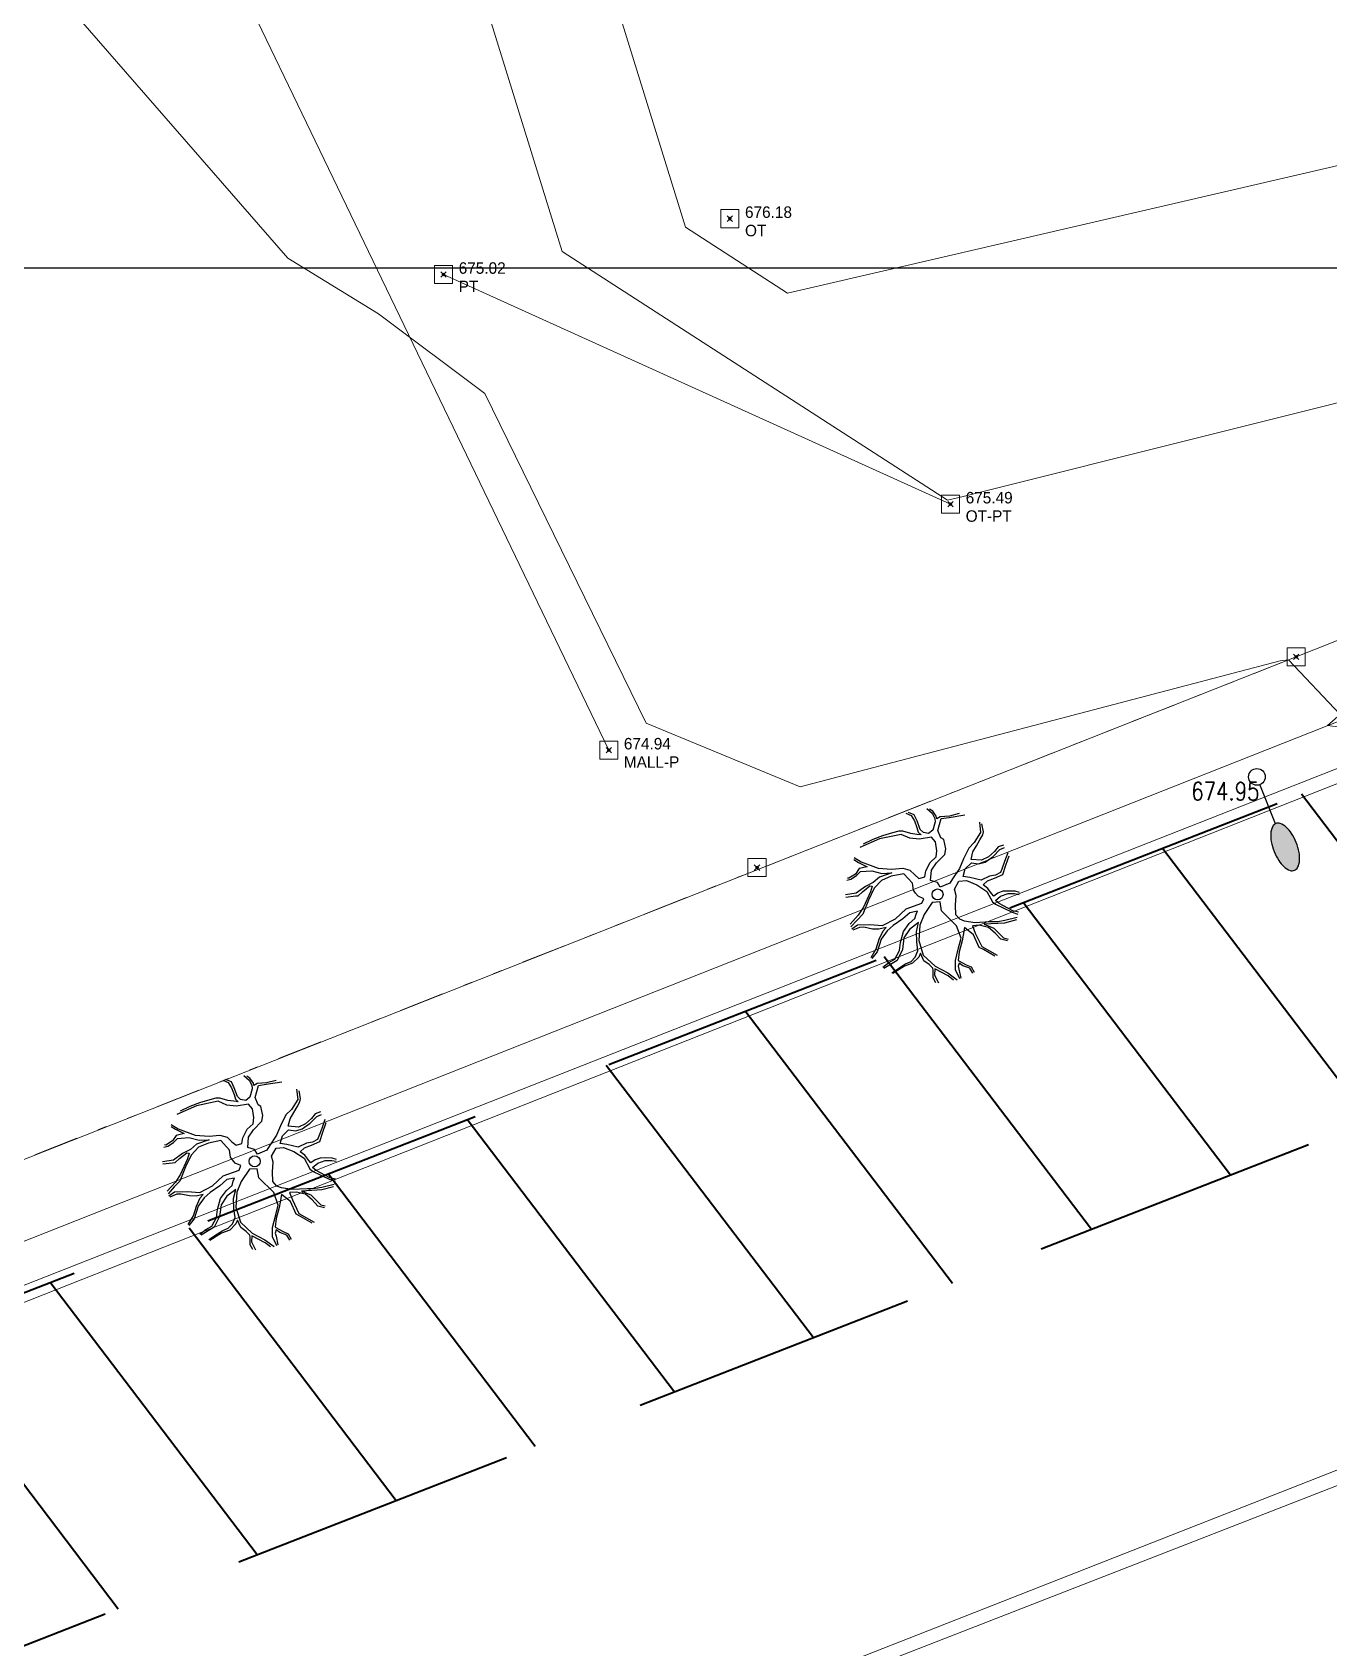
# Model space of a CAD drawing. Extents: x 350769 to 354978, y 6304672 to 6307963.
# Drawn here: x 352426.24 to 352440.58, y 6305384.74 to 6305402.61 of the extents above; entities that cross this region are included whole.
import ezdxf

# ---------------------------------------------------------------- set-up
doc = ezdxf.new("R2010")
doc.units = 0
doc.header["$PDMODE"] = 35
doc.header["$PDSIZE"] = 0.03
for name, pattern in [('4.0 - LO RECABARREN - DESNIVEL NUEVO$0$HIDDEN', [0.375, 0.25, -0.125]), ('CONTINUOS', [0]), ('DASHED', [19.05, 12.7, -6.35]), ('DIVIDE', [1.25, 0.5, -0.25, 0, -0.25, 0, -0.25])]:
    doc.linetypes.add(name, pattern=pattern)
doc.layers.get('0').update_dxf_attribs({"linetype": 'CONTINUOUS'})
for name, color, linetype in [('00-S2_ALL AREA APORTANTES', 150, 'CONTINUOUS'), ('1-CERCO MALLA', 252, 'MALLA_LINE'), ('1-coordenadas', 8, 'CONTINUOUS'), ('1-LINEA DE CIERRO', 7, 'DIVIDE'), ('1-PAVIMENTO', 161, 'CONTINUOUS'), ('1-SOLERA', 212, 'CONTINUOUS'), ('1-VEREDA', 251, 'CONTINUOUS'), ('2-ACHURADO PAVIMENTO HORMIGON 3', 8, 'CONTINUOUS'), ('3-TALUD', 252, 'DASHED'), ('C-TINN', 5, 'CONTINUOUS'), ('C-TOPO-MAJR', 9, 'CONTINUOUS'), ('C-TOPO-MINR', 8, 'CONTINUOUS'), ('COTA-BLOCK', 4, 'CONTINUOUS'), ('V-NODE DIC 2005', 4, 'CONTINUOUS'), ('V-NODE-TEXT DIC 2005', 2, 'CONTINUOUS'), ('Z-ARB', 253, 'CONTINUOUS'), ('Z-LUM', 253, 'CONTINUOUS')]:
    doc.layers.add(name, color=color, linetype=linetype)
doc.layers.add('0_ASD_TOPOGRAFIA_ELEMENTOS', color=9, linetype='CONTINUOS', lineweight=5, true_color=0xbdbdbd)
doc.styles.add('ROMANS', font='romans.shx', dxfattribs={"width": 0.65})
doc.linetypes.add('MALLA_LINE', pattern='A,0.5,-0.2,["MLL",STANDARD,S=0.1,R=0,X=-0.1,Y=-0.05],-0.25', length=0.95)

# ---------------------------------------------------------------- blocks, each defined once
blk = doc.blocks.new('COORDENADAS')
at = {"layer": '1-coordenadas'}
blk.add_line((20, -800.625), (1420, -800.625), dxfattribs=at)
blk = doc.blocks.new('*U1327')
at = {"color": 0, "linetype": 'ByBlock', "lineweight": -2, "transparency": 16777216}
blk.add_point((0, 0), dxfattribs=at)
blk = doc.blocks.new('*U3448', base_point=(352432.688, 6305394.587))
at = {"layer": 'V-NODE-TEXT DIC 2005', "linetype": 'ByBlock', "char_height": 0.127}
for s, insert, attachment_point in [('674.94', (352432.855, 6305394.658), 4), ('MALL-P', (352432.855, 6305394.519), 1)]:
    blk.add_mtext(s, dxfattribs=dict(at, insert=insert, attachment_point=attachment_point))
blk = doc.blocks.new('*U3449', base_point=(352432.688, 6305394.587))
at = {"layer": 'V-NODE-TEXT DIC 2005', "color": 2, "lineweight": -2}
blk.add_blockref('*U3448', (352432.688, 6305394.587), dxfattribs=at)
blk = doc.blocks.new('*U3270', base_point=(352434.028, 6305400.467))
at = {"layer": 'V-NODE-TEXT DIC 2005', "linetype": 'ByBlock', "char_height": 0.127}
for s, insert, attachment_point in [('676.18', (352434.195, 6305400.538), 4), ('OT', (352434.195, 6305400.399), 1)]:
    blk.add_mtext(s, dxfattribs=dict(at, insert=insert, attachment_point=attachment_point))
blk = doc.blocks.new('*U3271', base_point=(352434.028, 6305400.467))
at = {"layer": 'V-NODE-TEXT DIC 2005', "color": 2, "lineweight": -2}
blk.add_blockref('*U3270', (352434.028, 6305400.467), dxfattribs=at)
blk = doc.blocks.new('*U3264', base_point=(352436.469, 6305397.309))
at = {"layer": 'V-NODE-TEXT DIC 2005', "linetype": 'ByBlock', "char_height": 0.127}
for s, insert, attachment_point in [('675.49', (352436.636, 6305397.38), 4), ('OT-PT', (352436.636, 6305397.241), 1)]:
    blk.add_mtext(s, dxfattribs=dict(at, insert=insert, attachment_point=attachment_point))
blk = doc.blocks.new('*U3265', base_point=(352436.469, 6305397.309))
at = {"layer": 'V-NODE-TEXT DIC 2005', "color": 2, "lineweight": -2}
blk.add_blockref('*U3264', (352436.469, 6305397.309), dxfattribs=at)
blk = doc.blocks.new('*U3188', base_point=(352430.861, 6305399.848))
at = {"layer": 'V-NODE-TEXT DIC 2005', "linetype": 'ByBlock', "char_height": 0.127}
for s, insert, attachment_point in [('675.02', (352431.028, 6305399.919), 4), ('PT', (352431.028, 6305399.78), 1)]:
    blk.add_mtext(s, dxfattribs=dict(at, insert=insert, attachment_point=attachment_point))
blk = doc.blocks.new('*U3189', base_point=(352430.861, 6305399.848))
at = {"layer": 'V-NODE-TEXT DIC 2005', "color": 2, "lineweight": -2}
blk.add_blockref('*U3188', (352430.861, 6305399.848), dxfattribs=at)
blk = doc.blocks.new('LUM')
blk.add_hatch(color=256).paths.add_polyline_path([(0.32, 2.09, 0.048714), (0.293, 2.371, 0.062489), (0.224, 2.581, 0.102974), (0.101, 2.743, 0.180941), (-0.01, 2.784, 0.180941), (-0.121, 2.743, 0.102974), (-0.244, 2.581, 0.062489), (-0.313, 2.371, 0.048714), (-0.341, 2.09, 0.048714), (-0.313, 1.808, 0.062489), (-0.244, 1.599, 0.102974), (-0.121, 1.437, 0.180941), (-0.01, 1.395, 0.180941), (0.101, 1.437, 0.102974), (0.224, 1.599, 0.062489), (0.293, 1.808, 0.048714)])
at = {"layer": 'Z-LUM'}
blk.add_lwpolyline([(-0.341, 2.09, 0.048714), (-0.313, 1.808, 0.062489), (-0.244, 1.599, 0.102974), (-0.121, 1.437, 0.180941), (-0.01, 1.395, 0.180941), (0.101, 1.437, 0.102974), (0.224, 1.599, 0.062489), (0.293, 1.808, 0.048714), (0.32, 2.09, 0.048714), (0.293, 2.371, 0.062489), (0.224, 2.581, 0.102974), (0.101, 2.743, 0.180941), (-0.01, 2.784, 0.180941), (-0.121, 2.743, 0.102974), (-0.244, 2.581, 0.062489), (-0.313, 2.371, 0.048714)], format="xyb", close=True, dxfattribs=at)
blk.add_lwpolyline([(0.006, 1.395), (0.006, 0.23)], dxfattribs=at)
blk.add_circle((0, 0), 0.23, dxfattribs=at)
blk = doc.blocks.new('ARB')
at = {"layer": 'Z-ARB', "linetype": 'Continuous'}
for p, q in [((-0.702, 1.798), (-0.583, 1.746)), ((-0.515, 1.763), (-0.643, 1.81)), ((-0.239, 1.899), (-0.12, 1.8)), ((-0.104, 1.843), (-0.176, 1.887)), ((-0.12, 1.8), (-0.061, 1.684)), ((-0.028, 1.73), (-0.104, 1.843)), ((0.476, 1.792), (0.263, 1.735)), ((-0.583, 1.746), (-0.509, 1.626)), ((-0.451, 1.63), (-0.515, 1.763)), ((-0.509, 1.626), (-0.456, 1.48)), ((-0.456, 1.48), (-0.427, 1.377)), ((-0.383, 1.436), (-0.451, 1.63)), ((-0.315, 1.371), (-0.383, 1.436)), ((-0.052, 1.607), (-0.104, 1.421)), ((-0.061, 1.684), (-0.052, 1.607)), ((-0.015, 1.675), (-0.028, 1.73)), ((0.059, 1.721), (-0.015, 1.675)), ((0.008, 1.414), (0.083, 1.679)), ((0.263, 1.735), (0.059, 1.721)), ((0.083, 1.679), (0.258, 1.706)), ((0.258, 1.706), (0.603, 1.763)), ((0.925, 1.599), (0.953, 1.37)), ((1.013, 1.388), (0.981, 1.56)), ((-1.286, 1.232), (-1.718, 1.038)), ((-1.435, 1.215), (-1.648, 1.112)), ((-1.218, 1.294), (-1.435, 1.215)), ((-0.807, 1.329), (-1.286, 1.232)), ((-0.994, 1.364), (-1.218, 1.294)), ((-0.859, 1.399), (-0.994, 1.364)), ((-0.77, 1.397), (-0.859, 1.399)), ((-0.613, 1.246), (-0.807, 1.329)), ((-0.594, 1.348), (-0.77, 1.397)), ((-0.408, 1.222), (-0.613, 1.246)), ((-0.46, 1.33), (-0.594, 1.348)), ((-0.365, 1.32), (-0.46, 1.33)), ((-0.427, 1.377), (-0.365, 1.32)), ((-0.133, 1.268), (-0.408, 1.222)), ((-0.198, 1.348), (-0.315, 1.371)), ((-0.104, 1.421), (-0.198, 1.348)), ((-0.048, 1.161), (-0.133, 1.268)), ((-0.02, 0.968), (-0.048, 1.161)), ((0.074, 1.251), (0.008, 1.414)), ((0.14, 1.216), (0.074, 1.251)), ((0.182, 1.012), (0.14, 1.216)), ((0.813, 1.148), (0.693, 1.027)), ((0.782, 0.943), (0.864, 1.078)), ((0.953, 1.37), (0.813, 1.148)), ((0.864, 1.078), (0.938, 1.207)), ((0.938, 1.207), (0.999, 1.316)), ((0.999, 1.316), (1.013, 1.388)), ((1.457, 1.093), (1.337, 1.055)), ((-1.85, 0.774), (-1.749, 0.71)), ((-1.845, 0.817), (-1.69, 0.721)), ((-1.69, 0.721), (-1.313, 0.581)), ((-0.167, 0.709), (-0.03, 0.834)), ((-0.03, 0.834), (-0.02, 0.968)), ((-0.024, 0.697), (0.158, 0.888)), ((0.158, 0.888), (0.182, 1.012)), ((0.575, 0.786), (0.486, 0.577)), ((0.693, 1.027), (0.575, 0.786)), ((0.743, 0.777), (0.782, 0.943)), ((0.973, 0.756), (0.743, 0.777)), ((0.909, 0.677), (1.054, 0.717)), ((1.125, 0.832), (0.973, 0.756)), ((1.054, 0.717), (1.231, 0.842)), ((1.26, 0.95), (1.125, 0.832)), ((1.231, 0.842), (1.374, 0.996)), ((1.337, 1.055), (1.26, 0.95)), ((1.374, 0.996), (1.478, 1.036)), ((1.484, 0.726), (1.419, 0.557)), ((1.554, 0.924), (1.484, 0.726)), ((1.509, 0.646), (1.582, 0.858)), ((-1.962, 0.358), (-1.993, 0.364)), ((-1.815, 0.451), (-1.962, 0.358)), ((-1.918, 0.335), (-1.797, 0.417)), ((-1.735, 0.571), (-1.815, 0.451)), ((-1.797, 0.417), (-1.707, 0.506)), ((-1.749, 0.71), (-1.558, 0.613)), ((-1.558, 0.613), (-1.735, 0.571)), ((-1.707, 0.506), (-1.453, 0.525)), ((-1.453, 0.525), (-1.23, 0.467)), ((-1.287, 0.38), (-1.423, 0.263)), ((-1.313, 0.581), (-1.01, 0.561)), ((-1.01, 0.478), (-1.287, 0.38)), ((-1.024, 0.405), (-1.244, 0.312)), ((-1.23, 0.467), (-1.01, 0.478)), ((-0.747, 0.458), (-1.024, 0.405)), ((-1.01, 0.561), (-0.772, 0.583)), ((-0.772, 0.583), (-0.611, 0.538)), ((-0.553, 0.248), (-0.747, 0.458)), ((-0.611, 0.538), (-0.502, 0.434)), ((-0.502, 0.434), (-0.412, 0.356)), ((-0.412, 0.356), (-0.283, 0.392)), ((-0.283, 0.392), (-0.259, 0.523)), ((-0.259, 0.523), (-0.167, 0.709)), ((-0.154, 0.307), (-0.135, 0.537)), ((-0.135, 0.537), (-0.024, 0.697)), ((0.486, 0.577), (0.329, 0.343)), ((0.565, 0.396), (0.614, 0.568)), ((0.714, 0.375), (0.565, 0.396)), ((0.614, 0.568), (0.752, 0.7)), ((0.961, 0.313), (0.714, 0.375)), ((0.752, 0.7), (0.909, 0.677)), ((1.148, 0.406), (0.961, 0.313)), ((1.104, 0.301), (1.261, 0.361)), ((1.281, 0.425), (1.148, 0.406)), ((1.261, 0.361), (1.445, 0.439)), ((1.39, 0.487), (1.281, 0.425)), ((1.419, 0.557), (1.39, 0.487)), ((1.445, 0.439), (1.509, 0.646)), ((-1.799, 0.026), (-2.04, -0.011)), ((-2.01, 0.315), (-1.918, 0.335)), ((-1.593, 0.175), (-1.799, 0.026)), ((-1.76, -0.027), (-1.663, 0.06)), ((-1.663, 0.06), (-1.502, 0.188)), ((-1.486, 0.056), (-1.64, -0.284)), ((-1.423, 0.263), (-1.593, 0.175)), ((-1.406, 0.139), (-1.529, -0.124)), ((-1.502, 0.188), (-1.446, 0.184)), ((-1.446, 0.184), (-1.486, 0.056)), ((-1.244, 0.312), (-1.406, 0.139)), ((-0.534, 0.093), (-0.553, 0.248)), ((-0.49, 0.032), (-0.534, 0.093)), ((-0.431, -0.039), (-0.49, 0.032)), ((-0.154, 0.307), (-0.154, 0.307)), ((-0.001, 0.263), (-0.154, 0.307)), ((0.06, 0.161), (-0.001, 0.263)), ((0.271, 0.249), (0.06, 0.161)), ((0.329, 0.343), (0.271, 0.249)), ((0.374, 0.116), (0.473, 0.293)), ((0.413, -0.019), (0.374, 0.116)), ((0.473, 0.293), (0.637, 0.307)), ((0.637, 0.307), (0.87, 0.217)), ((0.87, 0.217), (1.092, 0.069)), ((1.007, 0.214), (1.104, 0.301)), ((1.112, 0.134), (1.007, 0.214)), ((1.092, 0.069), (1.217, -0.165)), ((1.196, 0.02), (1.112, 0.134)), ((1.242, -0.034), (1.196, 0.02)), ((1.335, 0.031), (1.242, -0.034)), ((1.447, 0.07), (1.335, 0.031)), ((1.394, -0.041), (1.559, 0.018)), ((1.578, 0.075), (1.447, 0.07)), ((1.559, 0.018), (1.705, 0.021)), ((1.714, 0.072), (1.578, 0.075)), ((1.705, 0.021), (1.806, 0.001)), ((1.814, 0.045), (1.714, 0.072)), ((-2.033, -0.058), (-1.818, -0.031)), ((-1.818, -0.031), (-1.76, -0.027)), ((-1.64, -0.284), (-1.754, -0.458)), ((-1.529, -0.124), (-1.653, -0.439)), ((-0.93, -0.54), (-0.694, -0.321)), ((-0.694, -0.321), (-0.346, -0.191)), ((-0.304, -0.094), (-0.431, -0.039)), ((-0.346, -0.191), (-0.304, -0.094)), ((-0.117, -0.175), (-0.297, -0.442)), ((0.055, -0.162), (-0.117, -0.175)), ((0.089, -0.365), (0.055, -0.162)), ((0.396, -0.235), (0.413, -0.019)), ((0.404, -0.447), (0.396, -0.235)), ((1.217, -0.165), (1.28, -0.215)), ((1.28, -0.132), (1.394, -0.041)), ((1.364, -0.201), (1.28, -0.132)), ((1.28, -0.215), (1.65, -0.391)), ((1.554, -0.305), (1.364, -0.201)), ((1.664, -0.363), (1.554, -0.305)), ((-1.754, -0.458), (-1.937, -0.656)), ((-1.782, -0.565), (-1.916, -0.718)), ((-1.898, -0.762), (-1.771, -0.673)), ((-1.653, -0.439), (-1.782, -0.565)), ((-1.771, -0.673), (-1.495, -0.665)), ((-1.495, -0.665), (-1.216, -0.688)), ((-1.216, -0.688), (-0.93, -0.54)), ((-0.982, -0.688), (-1.118, -0.805)), ((-0.768, -0.54), (-0.982, -0.688)), ((-0.613, -0.404), (-0.768, -0.54)), ((-0.757, -0.821), (-0.626, -0.643)), ((-0.626, -0.643), (-0.5, -0.531)), ((-0.42, -0.622), (-0.619, -0.772)), ((-0.445, -0.368), (-0.613, -0.404)), ((-0.5, -0.531), (-0.474, -0.438)), ((-0.474, -0.438), (-0.445, -0.368)), ((-0.467, -0.824), (-0.42, -0.622)), ((-0.391, -0.68), (-0.415, -1.015)), ((-0.297, -0.442), (-0.391, -0.68)), ((0.422, -0.692), (0.089, -0.365)), ((0.49, -0.547), (0.404, -0.447)), ((0.523, -0.967), (0.422, -0.692)), ((0.595, -0.589), (0.49, -0.547)), ((0.822, -0.625), (0.595, -0.589)), ((0.917, -0.681), (0.77, -0.69)), ((0.77, -0.69), (0.835, -0.854)), ((1.165, -0.608), (0.822, -0.625)), ((1.126, -0.728), (0.917, -0.681)), ((1.483, -0.631), (1.034, -0.658)), ((1.034, -0.658), (1.244, -0.743)), ((1.335, -0.602), (1.165, -0.608)), ((1.485, -0.578), (1.335, -0.602)), ((1.747, -0.56), (1.483, -0.631)), ((1.761, -0.511), (1.485, -0.578)), ((1.65, -0.391), (1.778, -0.438)), ((1.787, -0.395), (1.664, -0.363)), ((-1.724, -0.727), (-1.874, -0.789)), ((-1.635, -0.722), (-1.724, -0.727)), ((-1.441, -0.766), (-1.635, -0.722)), ((-1.297, -0.771), (-1.441, -0.766)), ((-1.355, -1.205), (-1.29, -0.991)), ((-1.25, -0.991), (-1.335, -1.269)), ((-1.136, -0.734), (-1.297, -0.771)), ((-1.29, -0.991), (-1.206, -0.803)), ((-1.118, -0.805), (-1.25, -0.991)), ((-1.206, -0.803), (-1.136, -0.734)), ((-0.845, -1.241), (-0.82, -1.065)), ((-0.82, -1.065), (-0.757, -0.821)), ((-0.743, -0.959), (-0.776, -1.217)), ((-0.619, -0.772), (-0.743, -0.959)), ((-0.462, -1.051), (-0.467, -0.824)), ((-0.434, -1.244), (-0.462, -1.051)), ((-0.415, -1.015), (-0.316, -1.342)), ((0.466, -1.183), (0.523, -0.967)), ((0.544, -1.024), (0.474, -1.267)), ((0.568, -0.901), (0.544, -1.024)), ((0.592, -0.732), (0.568, -0.901)), ((0.796, -0.891), (0.592, -0.732)), ((0.92, -1.171), (0.796, -0.891)), ((0.835, -0.854), (0.98, -1.153)), ((1.271, -0.854), (1.126, -0.728)), ((1.244, -0.743), (1.461, -0.958)), ((1.398, -0.991), (1.271, -0.854)), ((1.545, -1.027), (1.398, -0.991)), ((1.461, -0.958), (1.561, -0.985)), ((-1.472, -1.393), (-1.355, -1.205)), ((-1.335, -1.269), (-1.453, -1.419)), ((-0.947, -1.433), (-0.845, -1.241)), ((-0.776, -1.217), (-0.895, -1.458)), ((-0.584, -1.48), (-0.493, -1.384)), ((-0.413, -1.384), (-0.552, -1.523)), ((-0.493, -1.384), (-0.434, -1.244)), ((-0.38, -1.3), (-0.413, -1.384)), ((-0.307, -1.465), (-0.38, -1.3)), ((-0.316, -1.342), (-0.056, -1.588)), ((0.396, -1.463), (0.466, -1.183)), ((0.474, -1.267), (0.453, -1.459)), ((1.016, -1.22), (0.92, -1.171)), ((0.98, -1.153), (1.315, -1.345)), ((1.27, -1.366), (1.016, -1.22)), ((-1.214, -1.608), (-1.082, -1.505)), ((-0.895, -1.458), (-1.187, -1.636)), ((-1.082, -1.505), (-0.947, -1.433)), ((-1.011, -1.73), (-0.881, -1.642)), ((-0.734, -1.587), (-0.991, -1.749)), ((-0.881, -1.642), (-0.707, -1.532)), ((-0.552, -1.523), (-0.734, -1.587)), ((-0.707, -1.532), (-0.584, -1.48)), ((-0.185, -1.548), (-0.307, -1.465)), ((-0.104, -1.631), (-0.185, -1.548)), ((-0.097, -1.678), (-0.104, -1.631)), ((-0.096, -1.844), (-0.097, -1.678)), ((-0.059, -1.648), (-0.068, -1.782)), ((-0.068, -1.782), (0.019, -1.957)), ((0.235, -1.802), (-0.059, -1.648)), ((-0.056, -1.588), (0.224, -1.732)), ((0.224, -1.732), (0.433, -1.885)), ((0.397, -1.667), (0.396, -1.463)), ((0.49, -1.868), (0.397, -1.667)), ((0.453, -1.459), (0.629, -1.553)), ((0.475, -1.516), (0.453, -1.587)), ((0.453, -1.587), (0.473, -1.651)), ((0.473, -1.651), (0.516, -1.848)), ((0.56, -1.577), (0.475, -1.516)), ((0.712, -1.629), (0.56, -1.577)), ((0.629, -1.553), (0.741, -1.604)), ((0.779, -1.74), (0.712, -1.629)), ((0.741, -1.604), (0.807, -1.722)), ((-0.037, -1.953), (-0.096, -1.844)), ((0.354, -1.892), (0.235, -1.802))]:
    blk.add_line(p, q, dxfattribs=at)
at = {"layer": 'Z-ARB'}
blk.add_circle((0, 0), 0.122, dxfattribs=at)
blk = doc.blocks.new('TOPOGRAFIA')
at = {"layer": '1-CERCO MALLA', "color": 9, "lineweight": 0, "true_color": 0xbdbdbd, "flags": 128}
blk.add_lwpolyline([(390432.619, 6302394.666), (390425.333, 6302409.78), (390421.634, 6302414.848), (390417.711, 6302419.763), (390414.985, 6302423.067), (390407.652, 6302430.533), (390400.558, 6302438.056), (390394.744, 6302443.805), (390392.865, 6302445.323), (390391.186, 6302446.439)], dxfattribs=at)
at = {"layer": '1-coordenadas', "color": 9, "linetype": '4.0 - LO RECABARREN - DESNIVEL NUEVO$0$HIDDEN', "lineweight": 0, "ltscale": 50, "true_color": 0xbdbdbd}
blk.add_line((390200, 6302400), (390900, 6302400), dxfattribs=at)
at = {"layer": '1-LINEA DE CIERRO', "color": 9, "lineweight": 0, "true_color": 0xbdbdbd, "flags": 128}
blk.add_lwpolyline([(390440.222, 6302395.698), (390412.853, 6302384.893)], dxfattribs=at)
at = {"layer": '1-PAVIMENTO', "color": 9, "lineweight": 0, "true_color": 0xbdbdbd}
for points in [[(390441.522, 6302394.629), (390424.865, 6302388.053)], [(390434.206, 6302384.161), (390444.268, 6302388.116)]]:
    blk.add_lwpolyline(points, dxfattribs=at)
at = {"layer": '1-SOLERA', "color": 9, "lineweight": 0, "true_color": 0xbdbdbd, "flags": 128}
blk.add_lwpolyline([(390403.53, 6302379.873), (390413.652, 6302383.837), (390424.809, 6302388.221), (390441.437, 6302394.763)], dxfattribs=at)
blk.add_lwpolyline([(390446.39, 6302379.213, -0.109877), (390437.275, 6302378.026, -0.036817), (390427.507, 6302379.721, -0.729761), (390427.432, 6302381.36), (390434.252, 6302384.03), (390444.36, 6302387.966), (390446.39, 6302388.77)], format="xyb", dxfattribs=at)
at = {"layer": '1-VEREDA', "color": 9, "lineweight": 0, "true_color": 0xbdbdbd, "flags": 128}
for points in [[(390412.853, 6302384.893), (390424.559, 6302389.511), (390440.222, 6302395.698), (390451.638, 6302400.227), (390457.734, 6302402.476)], [(390452.609, 6302399.636), (390441.217, 6302395.194), (390424.75, 6302388.683), (390413.391, 6302384.29), (390403.432, 6302380.393), (390391.891, 6302375.853), (390380.078, 6302371.074), (390359.356, 6302362.924)]]:
    blk.add_lwpolyline(points, dxfattribs=at)
at = {"layer": '3-TALUD', "color": 9, "lineweight": 0, "true_color": 0xbdbdbd}
blk.add_lwpolyline([(390430.792, 6302399.926), (390436.399, 6302397.387)], dxfattribs=at)
at = {"layer": 'C-TINN', "color": 9, "linetype": 'Continuous', "lineweight": 0, "true_color": 0xbdbdbd}
for points, elevation in [([(390433.859, 6302400.445), (390433.859, 6302400.645), (390434.059, 6302400.645), (390434.059, 6302400.445), (390433.859, 6302400.445)], 676.18), ([(390430.692, 6302399.826), (390430.692, 6302400.026), (390430.892, 6302400.026), (390430.892, 6302399.826), (390430.692, 6302399.826)], 675.02), ([(390436.299, 6302397.287), (390436.299, 6302397.487), (390436.499, 6302397.487), (390436.499, 6302397.287), (390436.299, 6302397.287)], 675.49), ([(390440.122, 6302395.598), (390440.122, 6302395.798), (390440.322, 6302395.798), (390440.322, 6302395.598), (390440.122, 6302395.598)], 675.002), ([(390432.519, 6302394.566), (390432.519, 6302394.766), (390432.719, 6302394.766), (390432.719, 6302394.566), (390432.519, 6302394.566)], 674.94), ([(390434.159, 6302393.267), (390434.159, 6302393.467), (390434.359, 6302393.467), (390434.359, 6302393.267), (390434.159, 6302393.267)], 674.86)]:
    blk.add_lwpolyline(points, dxfattribs=dict(at, elevation=elevation))
for p in [(390433.959, 6302400.545, 676.18), (390430.792, 6302399.926, 675.02), (390436.399, 6302397.387, 675.49), (390440.222, 6302395.698, 675.002), (390432.619, 6302394.666, 674.94), (390434.259, 6302393.367, 674.86)]:
    blk.add_point(p, dxfattribs=at)
at = {"layer": 'C-TOPO-MAJR', "color": 9, "linetype": 'Continuous', "lineweight": 0, "true_color": 0xbdbdbd, "elevation": 675}
blk.add_lwpolyline([(390443.486, 6302378.506), (390444.642, 6302387.282), (390444.718, 6302387.888), (390444.807, 6302388.143), (390449.652, 6302390.173), (390452.601, 6302391.405), (390450.29, 6302392.413), (390447.882, 6302393.349), (390449.129, 6302395.629), (390449.645, 6302397.849), (390441.812, 6302394.906), (390441.621, 6302394.836), (390441.403, 6302394.829), (390440.57, 6302394.938), (390440.71, 6302395.061), (390440.138, 6302395.665), (390440.047, 6302395.655), (390434.735, 6302394.26), (390433.031, 6302394.963), (390431.249, 6302398.611), (390430.072, 6302399.492), (390429.069, 6302400.108), (390423.504, 6302406.493)], dxfattribs=at)
at = {"layer": 'C-TOPO-MINR', "color": 9, "linetype": 'Continuous', "lineweight": 0, "true_color": 0xbdbdbd}
for points, elevation in [([(390446.634, 6302400.231), (390450.488, 6302401.369), (390454.752, 6302403.272), (390452.109, 6302409.054), (390452.816, 6302412.581), (390450.86, 6302419.271), (390448.685, 6302419.877), (390441.649, 6302420.909), (390439.668, 6302419.055), (390436.025, 6302416.685), (390433.135, 6302414.138), (390430.042, 6302409.226), (390431.136, 6302403.301), (390432.102, 6302400.183), (390436.364, 6302397.433), (390436.538, 6302397.473), (390444.772, 6302399.532), (390446.634, 6302400.231)], 675.5), ([(390447.746, 6302403.407), (390448.277, 6302403.564), (390448.865, 6302403.826), (390448.501, 6302404.624), (390450.397, 6302414.089), (390439.882, 6302416.472), (390437.671, 6302415.034), (390432.104, 6302410.128), (390431.159, 6302408.627), (390431.494, 6302406.817), (390433.468, 6302400.449), (390434.596, 6302399.721), (390442.833, 6302401.632), (390443.222, 6302402), (390443.836, 6302401.94), (390447.746, 6302403.407)], 676)]:
    blk.add_lwpolyline(points, dxfattribs=dict(at, elevation=elevation))
at = {"layer": 'V-NODE DIC 2005', "color": 9, "lineweight": 0, "true_color": 0xbdbdbd, "rotation": 359.9963883938062}
for p in [(390433.959, 6302400.545), (390430.792, 6302399.927), (390436.4, 6302397.387), (390432.619, 6302394.666)]:
    blk.add_blockref('*U1327', p, dxfattribs=at)
at = {"layer": 'V-NODE-TEXT DIC 2005', "color": 9, "lineweight": 0, "true_color": 0xbdbdbd, "rotation": 359.9963883938062}
for name, p in [('*U3271', (390433.959, 6302400.545)), ('*U3189', (390430.792, 6302399.927)), ('*U3265', (390436.4, 6302397.387)), ('*U3449', (390432.619, 6302394.666))]:
    blk.add_blockref(name, p, dxfattribs=at)
at = {"layer": 'Z-ARB', "color": 9, "lineweight": 0, "true_color": 0xbdbdbd, "xscale": 0.5, "yscale": 0.5, "zscale": 0.5}
for p in [(390436.256, 6302393.07), (390428.702, 6302390.118)]:
    blk.add_blockref('ARB', p, dxfattribs=at)
at = {"layer": 'Z-LUM', "color": 9, "lineweight": 0, "true_color": 0xbdbdbd, "xscale": 0.4000000000000001, "yscale": 0.4000000000000001, "zscale": 0.4000000000000001, "rotation": 201.6322195067481}
blk.add_blockref('LUM', (390439.789, 6302394.371), dxfattribs=at)
at = {"layer": 'COTA-BLOCK', "color": 9, "lineweight": 0, "true_color": 0xbdbdbd, "style": 'ROMANS', "width": 0.8}
blk.add_text(' 674.95', height=0.2, dxfattribs=at).set_placement((390438.953, 6302394.112))

msp = doc.modelspace()

# ---------------------------------------------------------------- hatches: boundary and pattern name
at = {"layer": '00-S2_ALL AREA APORTANTES', "linetype": 'DASHED', "lineweight": 40, "ltscale": 0.25}
h = msp.add_hatch(dxfattribs=at)
h.set_pattern_fill('ANSI31', color=150, scale=0.5, angle=82.24516605)
h.paths.add_polyline_path([(352447.893, 6305397.151), (352449.233, 6305393.765), (352349.709, 6305354.93), (352348.323, 6305358.296)])
at = {"layer": '2-ACHURADO PAVIMENTO HORMIGON 3'}
h = msp.add_hatch(dxfattribs=at)
h.set_pattern_fill('ANSI31', color=256, scale=0.2)
h.set_pattern_definition([(45, (0, 0), (-0.449012806053, 0.449012806053), [])])
edge = h.paths.add_edge_path()
edge.add_line((352341.035, 6305348.179), (352347.072, 6305350.197))
edge.add_line((352347.072, 6305350.197), (352352.002, 6305351.936))
edge.add_line((352352.002, 6305351.936), (352360.513, 6305355.192))
edge.add_line((352360.513, 6305355.192), (352362.048, 6305355.793))
edge.add_arc((352331.353, 6305347.075), 31.908, 15.8554, 28.5596)
edge.add_line((352359.379, 6305362.33), (352358.592, 6305362.021))
edge.add_line((352358.592, 6305362.021), (352346.531, 6305357.502))
edge.add_line((352346.531, 6305357.502), (352337.514, 6305354.407))
edge.add_line((352337.514, 6305354.407), (352329.564, 6305351.852))
edge.add_line((352329.564, 6305351.852), (352329.477, 6305351.822))
edge.add_line((352329.477, 6305351.822), (352329.952, 6305350.43))
edge.add_line((352329.952, 6305350.43), (352327.113, 6305349.461))
edge.add_line((352327.113, 6305349.461), (352326.648, 6305350.822))
edge.add_line((352326.648, 6305350.822), (352312.751, 6305345.907))
edge.add_arc((211152.579, 6660793.69), 382451.723, 291.65873843, 291.65967784, ccw=False)
edge.add_line((352306.923, 6305343.593), (352300.048, 6305340.901))
edge.add_arc((352331.353, 6305347.075), 31.908, 191.1572, 191.9126)
edge.add_arc((352331.353, 6305347.075), 31.908, 191.9126, 203.8174)
edge.add_line((352302.162, 6305334.19), (352309.395, 6305337.044))
edge.add_line((352309.395, 6305337.044), (352316.578, 6305339.886))
edge.add_arc((352317.536, 6305337.464), 2.605, 97.7143, 111.5865, ccw=False)
edge.add_line((352317.187, 6305340.045), (352327.409, 6305343.678))
edge.add_line((352327.409, 6305343.678), (352335.441, 6305346.276))
edge.add_line((352335.441, 6305346.276), (352341.035, 6305348.179))
edge = h.paths.add_edge_path()
edge.add_arc((352331.353, 6305347.075), 31.908, 336.6743, 358.2614)
edge.add_line((352363.247, 6305346.107), (352363.089, 6305346.045))
edge.add_line((352363.089, 6305346.045), (352337.01, 6305336.469))
edge.add_line((352337.01, 6305336.469), (352330.969, 6305334.226))
edge.add_line((352330.969, 6305334.226), (352314.054, 6305328.005))
edge.add_line((352314.054, 6305328.005), (352311.667, 6305327.111))
edge.add_line((352311.667, 6305327.111), (352307.733, 6305325.622))
edge.add_arc((352331.353, 6305347.075), 31.908, 222.2476, 246.48)
edge.add_line((352318.62, 6305317.818), (352334.909, 6305324.258))
edge.add_line((352334.909, 6305324.258), (352360.654, 6305334.441))

# ---------------------------------------------------------------- linework, layer by layer
at = {"layer": '00-S2_ALL AREA APORTANTES', "color": 150, "linetype": 'DASHED', "lineweight": 40, "ltscale": 0.25}
msp.add_lwpolyline([(352447.893, 6305397.151), (352449.233, 6305393.765), (352349.709, 6305354.93), (352348.323, 6305358.296)], close=True, dxfattribs=at)

# ---------------------------------------------------------------- block references
at = {"color": 252, "linetype": 'DASHED'}
msp.add_blockref('COORDENADAS', (352180, 6306200.625), dxfattribs=at)

# ---------------------------------------------------------------- next in the draw order: block references
at = {"layer": '0_ASD_TOPOGRAFIA_ELEMENTOS', "color": 30, "true_color": 0xf26507}
msp.add_blockref('TOPOGRAFIA', (-38000, 3000), dxfattribs=at)

doc.saveas('drawing.dxf')
